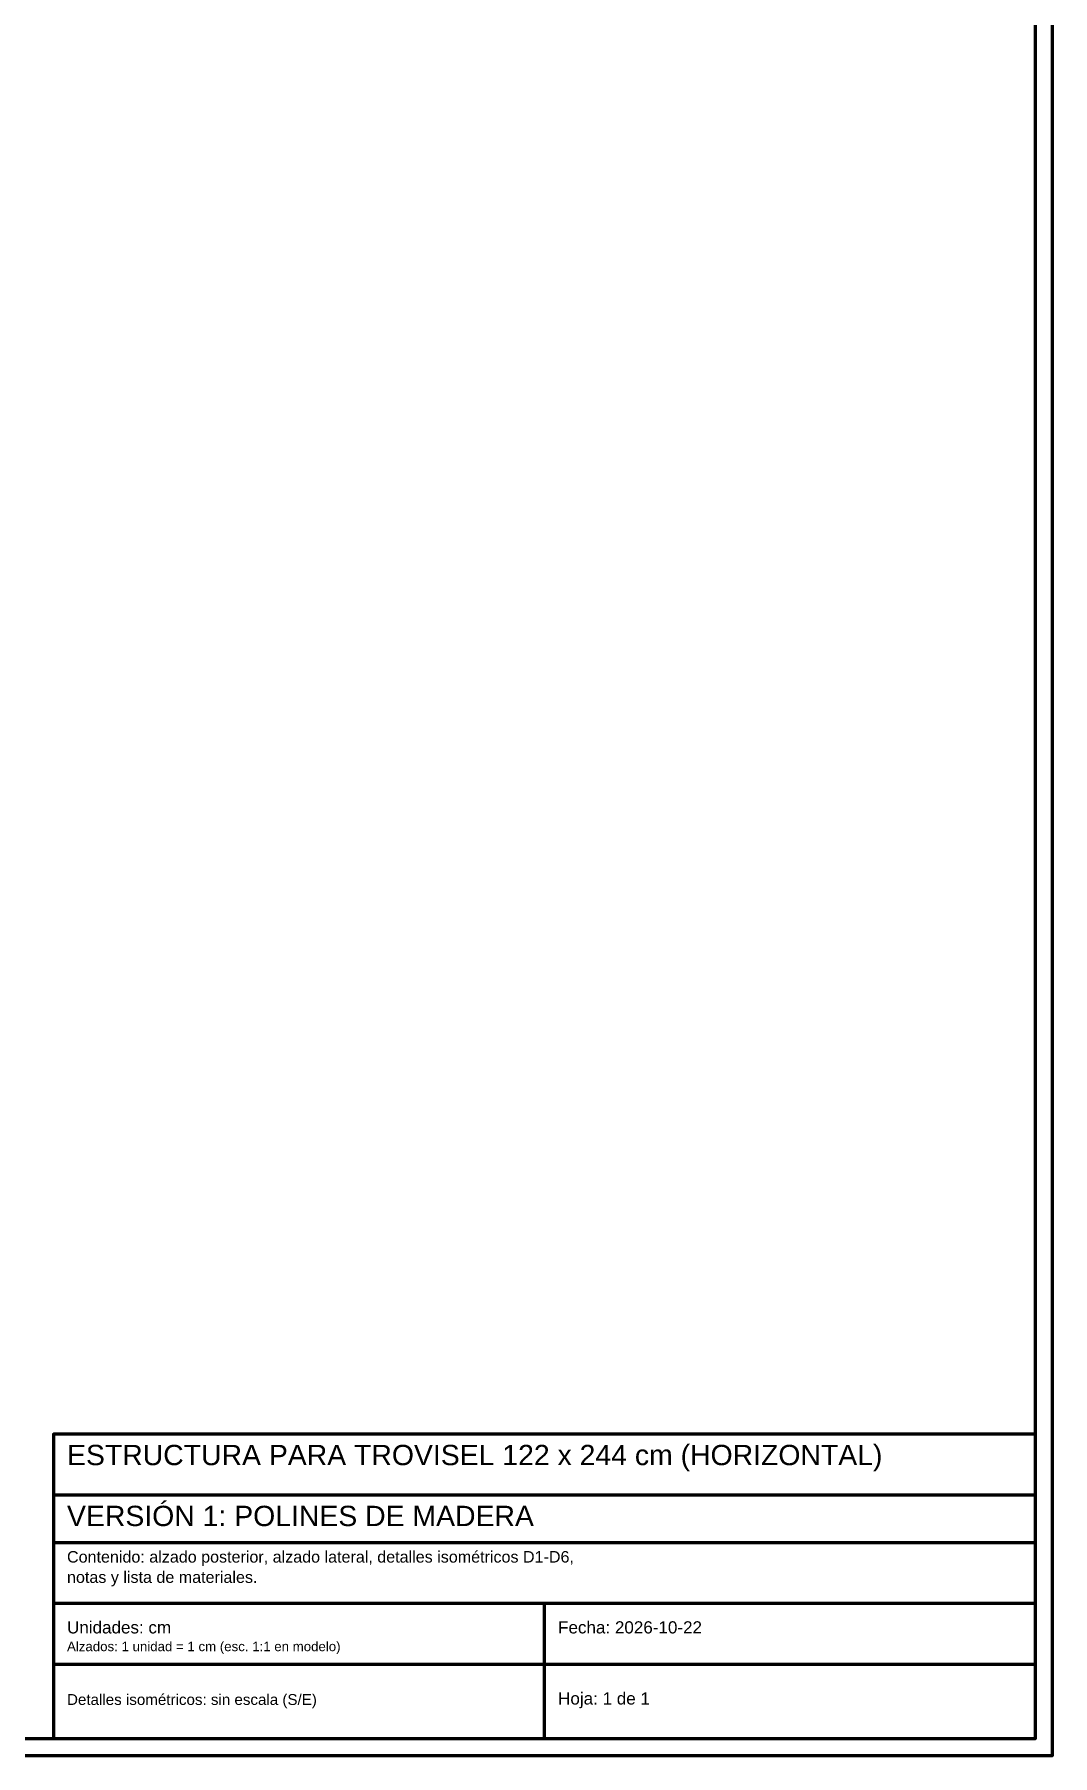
# Model space of a CAD drawing. Header units: centimetres. Extents: x 0 to 1025, y -515 to 400.
# Drawn here: x 724 to 1025, y -515 to -7 of the extents above; entities that cross this region are included whole.
import ezdxf
from ezdxf.enums import TextEntityAlignment as Align

# ---------------------------------------------------------------- set-up
doc = ezdxf.new("R2010")
doc.units = ezdxf.units.CM
doc.header["$LTSCALE"] = 10
doc.layers.add('A-MARCO', color=7, linetype='Continuous', lineweight=70)
doc.layers.add('A-TEXTO', color=7, linetype='Continuous', lineweight=25)
doc.styles.add('ARIAL', font='arial.ttf')

msp = doc.modelspace()

# ---------------------------------------------------------------- linework, layer by layer
at = {"layer": 'A-MARCO'}
for p, q in [((730, -438), (1020, -438)), ((730, -452), (1020, -452)), ((730, -470), (1020, -470)), ((875, -510), (875, -470)), ((730, -488), (1020, -488))]:
    msp.add_line(p, q, dxfattribs=at)
for points in [[(0, -515), (1025, -515), (1025, 400), (0, 400)], [(5, -510), (1020, -510), (1020, 395), (5, 395)], [(730, -510), (1020, -510), (1020, -420), (730, -420)]]:
    msp.add_lwpolyline(points, close=True, dxfattribs=at)

# ---------------------------------------------------------------- texts
at = {"layer": 'A-TEXTO', "style": 'ARIAL'}
for s, height, p in [('ESTRUCTURA PARA TROVISEL 122 x 244 cm (HORIZONTAL)', 6, (734, -431)), ('VERSIÓN 1: POLINES DE MADERA', 6, (734, -449)), ('Contenido: alzado posterior, alzado lateral, detalles isométricos D1-D6,', 3.4, (734, -459)), ('notas y lista de materiales.', 3.4, (734, -465)), ('Unidades: cm', 3.6, (734, -480)), ('Fecha: 2026-10-22', 3.6, (879, -480)), ('Alzados: 1 unidad = 1 cm (esc. 1:1 en modelo)', 2.8, (734, -485)), ('Detalles isométricos: sin escala (S/E)', 3.2, (734, -501)), ('Hoja: 1 de 1', 3.6, (879, -501))]:
    msp.add_text(s, height=height, dxfattribs=at).set_placement(p, align=Align.BOTTOM_LEFT)

doc.saveas('drawing.dxf')
